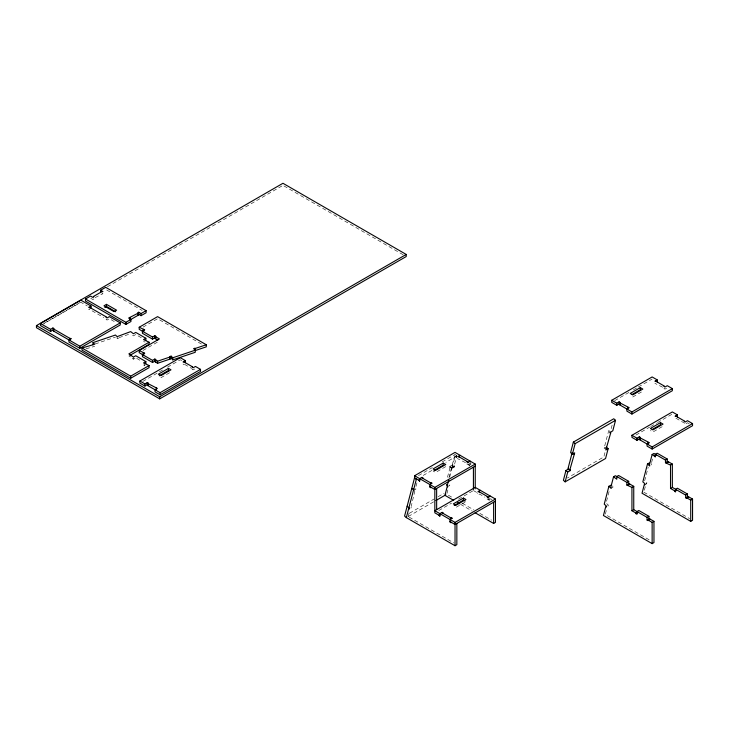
<?xml version="1.0" encoding="UTF-8"?>
<svg xmlns="http://www.w3.org/2000/svg" width="729" height="729" viewBox="0 0 729 729"><rect width="100%" height="100%" fill="white"/><g stroke="black" fill="none" stroke-linecap="round" stroke-linejoin="round"><path stroke-width="0.55" stroke-dasharray="3.65 2.73" d="M408.158 516.551L409.434 511.649M414.837 490.936L411.22 506.455M416.942 482.871L415.621 487.911L415.858 489.323M415.621 489.587L415.876 488.603M410.946 508.159L411.202 507.174M449.62 467.389L450.13 467.098L451.889 468.647L451.379 468.938L449.62 467.389L449.884 466.405L452.208 465.066L454.449 467.043L452.636 468.091L450.385 466.113L447.087 478.753M448.918 477.668L454.951 454.541L456.709 456.09L445.866 462.35M451.379 468.938L451.643 467.954L453.967 466.615L456.846 455.543L455.033 456.591L452.399 466.688L452.636 468.091M449.675 477.121L451.889 468.647M447.888 489.915L446.749 494.271L453.566 498.208M449.793 484.894L449.538 485.879L449.046 485.45M454.449 467.043L454.222 465.631L452.399 466.688M612.123 425.089L611.03 429.299L608.706 430.639L604.049 448.49L606.373 447.15M604.952 452.6L603.812 456.955L567.344 478.014M609.07 491.556L606.063 503.101L608.305 505.079L608.05 506.063L607.567 505.634M606.282 510.537L605.261 514.464L651.033 540.891M644.655 480.821L648.218 467.171M644.363 490.216L645.648 485.314M651.589 462.532L652.902 457.484M644.828 484.831L646.641 483.783L646.905 482.798L645.402 481.486M651.562 464.947L651.325 463.544M44.341 323.147L79.835 302.653M107.445 286.716L281.977 185.95M41.48 325.034L80.901 302.271L87.334 305.98M95.162 297.605L102.962 293.687L100.638 292.338M93.868 298.936L92.865 299.519L90.542 298.17M91.007 308.103L88.683 309.442L90.196 309.734L103.673 317.516M106.562 319.184L106.06 319.475L107.072 320.058L109.396 318.719L115.31 322.136M143.066 327.111L157.582 318.728L201.404 344.033M145.035 341.983L143.522 341.691M143.039 350.458L159.396 341.008M132.915 358.313L132.405 358.604L133.416 359.187L135.74 357.848M143.522 365.019L145.035 365.311M142.838 381.422L162.549 370.04M167.479 367.188L180.291 359.798L181.977 360.764M160.899 377.759L170.996 371.927M192.62 369.011L192.11 369.302L193.121 369.885L195.445 368.546L197.131 369.512M418.482 475.6L432.361 467.581M442.138 461.94L455.033 454.495L456.719 455.47M423.194 475.436L432.069 470.314M445.738 466.624L435.632 472.456L433.108 470.998M452.891 467.116L454.705 466.059M467.362 463.708L466.852 463.999L467.863 464.583L470.187 463.243M470.187 463.826L468.364 464.874L469.376 465.457L471.198 464.409L470.187 463.826L470.187 461.147M471.198 463.826L469.376 465.457M409.507 513.216L434.147 498.982M438.093 496.713L444.007 493.296M408.304 516.469L433.937 501.67M614.684 400.668L629.473 392.129M633.41 389.86L637.356 387.582M638.34 387.008L652.136 379.044M632.745 397.013L642.841 391.181M438.767 510.546L451.579 503.147M458.477 499.165L475.235 489.487M465.029 502.153L455.844 507.457L454.158 506.482M478.971 494.335L479.482 494.043L484.867 497.151M664.465 388.256L663.955 388.548L664.966 389.131L667.29 387.792M487.564 498.709L487.054 499.001L488.066 499.584L490.389 498.244L492.075 499.21M488.576 499.875L490.389 498.827L491.401 499.411L491.401 498.827L489.587 500.459L488.576 499.875L488.576 498.08M635.879 435.095L649.676 427.13M650.66 426.565L656.574 423.148M657.558 422.574L672.348 414.045L674.024 415.011M662.132 426.702L652.947 432.005L650.423 430.547M611.148 488.284L612.961 487.227L612.734 485.824M95.162 343.979L115.474 337.117M86.031 348.781L94.688 346.339M119.064 337.627L130.691 333.7M662.67 387.227L654.87 383.299M283.946 185.95L403.255 254.831M689.178 423.768L687.502 422.793L685.178 424.132L684.166 423.549L684.668 423.257L676.585 418.592L675.072 418.3M643.853 492.184L689.625 518.611M455.033 456.591L456.518 457.447M465.558 462.669L457.256 458.459M473.422 490.544L476.648 492.403M106.68 289.996L142.164 310.481M462.332 503.274L474.014 510.018M479.864 513.389L491.546 520.141M460.509 504.322L472.201 511.065M141.253 337.7L135.74 334.511L133.416 335.859L132.405 335.276M184.537 364.345L191.718 368.491M183.025 364.053L184.036 364.637M136.66 358.376L142.173 361.557M409.133 517.116L453.93 542.987M128.869 355.98L130.491 356.909M646.158 483.354L646.641 483.783M604.305 447.515L606.063 449.055M449.884 466.405L451.643 467.954M118.007 337.983L118.362 338.338L117.132 338.757L117.132 336.652M477.459 492.877L477.459 493.46M144.533 363.507L144.533 365.603M133.416 357.092L133.416 359.187"/><path stroke-width="1.09" d="M456.846 523.44L456.846 544.672L455.033 545.72L406.335 517.608L416.441 478.871M446.986 485.806L448.845 480.302M568.538 468.164L568.283 469.139L565.959 470.478L563.399 480.293L565.166 481.842L605.571 458.505L608.132 448.7L606.373 447.15M609.544 431.85L610.711 432.88L610.209 433.172L610.465 432.188L612.788 430.848L615.531 420.323L613.772 418.774L573.368 442.102L570.616 452.627L572.374 454.176L574.698 452.837L569.796 469.995L568.037 468.455L572.183 452.563M565.166 481.842L567.718 472.027L570.042 470.688L570.297 469.704L569.796 469.995M572.374 454.176L575.126 443.651L615.531 420.323M610.711 432.88L605.808 450.039L608.132 448.7M610.72 485.25L608.897 486.307L604.241 504.158L606.492 506.136L606.236 507.111L605.744 506.682L603.439 515.512L652.136 543.624L653.959 542.576L653.959 521.344L649.913 519.012L648.099 520.643L647.088 520.059L647.088 517.38L648.91 516.323L648.91 519.012L647.088 520.059M626.885 482.379L626.885 485.067L628.699 484.01L628.699 481.331L626.885 482.379L615.367 475.727L613.545 476.784L610.911 486.872L611.148 488.284L608.897 486.307M649.311 462.97L647.489 464.027L642.832 481.878L645.083 483.856L644.828 484.831L644.336 484.402L642.039 493.232L690.727 521.344L692.55 520.296L692.55 499.064L688.513 496.731L686.691 498.363L685.679 497.779L685.679 495.1L687.502 494.043L687.502 496.731L685.679 497.779M665.477 460.099L665.477 462.778L667.29 461.73L667.29 459.051L665.477 460.099L653.959 453.447L652.136 454.495L649.503 464.592L649.739 466.004L647.489 464.027M36.45 325.599L282.961 183.28L406.217 254.439L406.217 256.544L159.706 398.863L36.45 327.704L36.45 325.599L159.706 396.758L406.217 254.439M53.427 328.87L69.793 338.32L71.305 338.611L68.982 339.951L68.982 342.047L79.825 348.307L120.23 324.979L120.23 322.874L79.825 346.211L53.427 330.966L53.928 328.579L52.916 327.995L52.916 330.091L50.593 331.431L40.487 325.599L40.487 323.503L80.901 300.175L91.007 306.007L91.007 308.103M85.484 298.99L125.898 322.318L138.228 315.21L138.228 313.106L128.623 318.063L130.947 319.402L130.947 321.507L125.898 324.423L85.484 301.086L85.484 298.99L90.542 296.074L92.865 297.414L93.868 296.831L93.367 296.539L101.449 291.873L102.962 291.582L100.638 290.242L100.638 292.338M100.638 290.242L105.696 287.326L146.101 310.654L146.101 312.759L141.052 315.675L138.729 314.327L137.717 314.919L138.228 315.21M40.487 323.503L50.593 329.335L52.916 327.995M91.007 306.007L88.683 307.346L90.196 307.638L106.562 317.088L106.06 317.379L107.072 317.962L109.396 316.623L120.23 322.874M53.427 330.966L53.928 330.674M106.498 304.358L103.974 305.816L114.079 311.647L116.604 310.189L106.498 304.358L106.498 306.453L115.683 311.757M104.812 307.428L106.498 306.453M146.101 310.654L141.052 313.57L138.729 312.231L137.717 312.814L138.228 313.106M157.783 340.079L155.359 338.675L155.86 336.288L154.849 335.704L152.525 337.044L139.193 329.344L139.193 327.248L157.582 316.632L206.28 344.744L206.28 346.84L195.181 350.594M139.193 327.248L144.752 329.873L142.428 331.212L142.428 333.308L152.525 339.14L154.849 337.8L155.86 338.384L155.359 338.675M145.846 340.352L145.846 338.247L143.522 339.586L149.081 342.211L149.081 344.316L129.835 355.424M149.081 342.211L128.869 353.884L133.416 357.092L135.74 355.743L145.846 361.575L145.846 363.68M172.8 357.775L195.244 350.193L193.586 348.553L195.181 348.489L195.244 352.289L172.8 359.871L172.8 357.775L171.142 356.135L169.903 356.554L170.267 359.005L157.582 363.288L155.359 362.012L155.86 359.616L154.849 359.033L152.525 360.372L139.193 352.672L139.193 350.576L159.396 338.912L155.359 336.579M139.193 350.576L144.752 353.201L142.428 354.54L142.428 356.645L152.525 362.477L154.849 361.137L155.86 361.721L155.359 362.012M145.846 361.575L143.522 362.924L149.081 365.548L149.081 367.644L130.691 378.26L81.994 350.148L81.994 348.043L94.688 344.234L93.03 342.603L115.474 335.021L117.132 336.652L130.691 331.595L133.416 333.754L135.74 332.415L145.846 338.247M81.994 348.043L130.691 376.164L149.081 365.548M139.886 381.021L144.934 383.946L147.258 382.597L148.269 383.181L148.269 385.286L147.258 384.702L144.934 386.042L139.886 383.126L139.886 381.021L180.291 357.693L185.348 360.609L185.348 362.714M168.472 368.364L158.366 374.205L160.899 375.663L170.996 369.831L168.472 368.364L168.472 370.469L159.287 375.772M185.348 360.609L183.025 361.948L184.537 362.24L192.62 366.906L192.11 367.197L193.121 367.781L195.445 366.441L200.502 369.357L200.502 371.462L160.088 394.79L155.04 391.874L155.04 389.778L157.364 388.429L147.759 383.472L147.759 385.577L160.088 392.694L200.502 369.357M147.759 383.472L148.269 383.181M147.759 385.577L148.269 385.286M419.676 480.739L414.619 477.823L414.619 475.727L455.033 452.39L475.235 464.063L475.235 488.375M443.214 463.07L433.108 468.902L435.632 470.36L445.738 464.528L443.214 463.07L443.214 465.166L434.028 470.469M460.081 455.306L457.757 456.655L459.279 456.946M422.501 478.178L423.002 477.887L422 477.304L419.676 478.643L419.676 481.322L418.665 480.156M430.584 482.844L432.097 483.136L429.773 484.475L429.773 487.154L430.784 487.737L430.784 487.154M467.362 461.612L466.852 461.904L467.863 462.487L470.187 461.147M414.619 475.727L434.83 487.391L475.235 464.063M475.235 466.159L434.83 489.487L429.773 486.571M435.906 500.531L445.765 494.845M611.731 400.276L616.78 403.192L619.103 401.852L620.115 402.435L619.604 404.823L620.115 404.531L619.103 403.948L616.78 405.297L611.731 402.372L611.731 400.276L652.136 376.948L657.194 379.864L657.194 381.96M640.317 387.618L630.211 393.45L632.745 394.908L642.841 389.076L640.317 387.618L640.317 389.714L632.052 394.489M657.194 379.864L654.87 381.203L656.382 381.495L664.465 386.16L663.955 386.452L664.966 387.035L667.29 385.696L672.348 388.612L672.348 390.708L631.934 414.045L626.885 411.129L626.885 409.024L629.209 407.684L619.604 402.727M463.416 498.062L453.31 503.894L455.844 505.352L465.94 499.52L463.416 498.062L463.416 500.167L454.231 505.47M480.293 490.307L477.969 491.647L479.482 491.938M442.703 513.17L443.214 512.879L442.202 512.296L439.879 513.635L439.879 516.323L438.867 515.157M619.604 404.823L631.934 411.94L672.348 388.612M450.786 517.836L452.308 518.128L449.984 519.467L449.984 522.155L450.987 522.739L450.987 522.155M487.564 496.604L487.054 496.896L488.066 497.479L490.389 496.139M495.447 499.055L475.235 487.391L434.83 510.719L455.033 522.392L495.447 499.055L495.447 522.392L493.624 523.44L475.117 512.751M495.447 501.16L455.033 524.488L449.984 521.572M631.934 435.277L636.982 438.193L639.306 436.844L640.317 437.427L640.317 439.532L639.306 438.949L636.982 440.289L631.934 437.373L631.934 435.277L672.348 411.94L677.396 414.856L677.396 416.961M660.52 422.62L650.423 428.452L652.947 429.91L663.053 424.078L660.52 422.62L660.52 424.715L652.255 429.49M677.396 414.856L675.072 416.204L676.585 416.496L684.668 421.162L684.166 421.453L685.178 422.036L687.502 420.688L692.55 423.604L692.55 425.709L652.136 449.037L647.088 446.121L647.088 444.025L649.411 442.685L639.816 437.719L639.816 439.824L652.136 446.941L692.55 423.604M639.816 437.719L640.317 437.427M639.816 439.824L640.317 439.532M652.136 454.495L654.36 455.78L656.182 454.732M654.36 455.78L654.36 456.363L656.182 455.315M627.888 485.067L629.71 484.01L633.747 486.343L633.747 509.68L631.934 510.728L631.934 487.4L626.885 485.067M666.488 462.778L668.302 461.73L672.348 464.063L672.348 487.4L670.525 488.448L670.525 465.111L665.477 462.778M631.934 487.4L633.747 486.343M670.525 465.111L672.348 464.063M631.934 510.728L635.97 513.061L637.793 512.013M670.525 488.448L674.571 490.781L676.384 489.733M635.97 513.061L635.97 513.644L637.793 512.596M674.571 490.781L674.571 491.364L676.384 490.316M648.099 520.059L652.136 522.392L653.959 521.344M686.691 497.779L690.727 500.112L692.55 499.064M155.359 359.907L157.582 361.192L170.267 356.909M195.181 348.489L206.28 344.744M172.8 359.871L171.142 358.231L169.903 358.65L170.267 359.005M667.29 459.051L657.194 453.219L655.371 454.267L655.371 456.946L654.36 456.363M667.29 461.73L668.302 462.314L668.302 461.73M687.502 494.043L677.396 488.211L675.573 489.259L675.573 491.947L674.571 491.364M672.348 487.4L685.679 495.1M687.502 496.731L688.513 497.315L688.513 496.731M628.699 481.331L618.593 475.499L616.78 476.547L616.78 479.226L613.545 476.784M628.699 484.01L629.71 484.594L629.71 484.01M648.91 516.323L638.804 510.491L636.982 511.548L636.982 514.227L635.97 513.644M633.747 509.68L647.088 517.38M648.91 519.012L649.913 519.595L649.913 519.012M458.268 456.363L468.364 462.195M478.47 491.355L488.576 497.187M463.416 500.167L465.102 501.133M421.49 477.595L431.595 483.427M453.693 500.386L444.927 495.328L447.232 486.498L447.724 486.926L447.98 485.942L446.476 484.63M457.593 502.636L459.534 503.757M441.692 512.587L451.798 518.419M439.879 515.74L434.83 512.824L434.83 487.391M573.368 442.102L575.126 443.651M572.766 453.073L573.942 454.112M568.283 469.139L570.042 470.688M565.959 470.478L567.718 472.027M416.295 479.418L414.537 477.869L404.577 516.059L406.335 517.608M413.808 488.968L414.036 490.371L411.794 488.394M407.137 506.245L409.379 508.222L409.124 509.206L408.641 508.778M690.727 500.112L690.727 521.344M652.136 446.941L652.136 449.037M652.136 522.392L652.136 543.624M647.899 442.394L647.899 444.49M639.306 436.844L639.306 438.949M636.982 438.193L636.982 440.289M631.934 411.94L631.934 414.045M627.687 407.393L627.687 409.488M619.103 401.852L619.103 403.948M616.78 403.192L616.78 405.297M493.624 502.208L493.624 523.44M473.422 467.207L473.422 489.432M455.033 522.392L455.033 545.72M436.644 488.439L436.644 509.553M194.816 348.134L194.816 350.239M171.142 356.135L171.142 358.231M160.088 392.694L160.088 394.79M159.706 396.758L159.706 398.863M157.582 361.192L157.582 363.288M156.352 387.846L156.352 389.951M154.849 335.704L154.849 337.8M154.849 359.033L154.849 361.137M152.525 337.044L152.525 339.14M152.525 360.372L152.525 362.477M147.258 382.597L147.258 384.702M144.934 383.946L144.934 386.042M143.741 329.289L143.741 331.385M143.741 352.617L143.741 354.722M143.23 329.581L143.23 331.677M143.23 352.909L143.23 355.014M141.052 313.57L141.052 315.675M138.729 312.231L138.729 314.327M130.691 376.164L130.691 378.26M130.145 317.771L130.145 319.876M125.898 322.318L125.898 324.423M93.03 342.603L93.03 344.699M79.825 346.211L79.825 348.307M69.793 338.32L69.793 340.416M50.593 329.335L50.593 331.431"/></g></svg>
